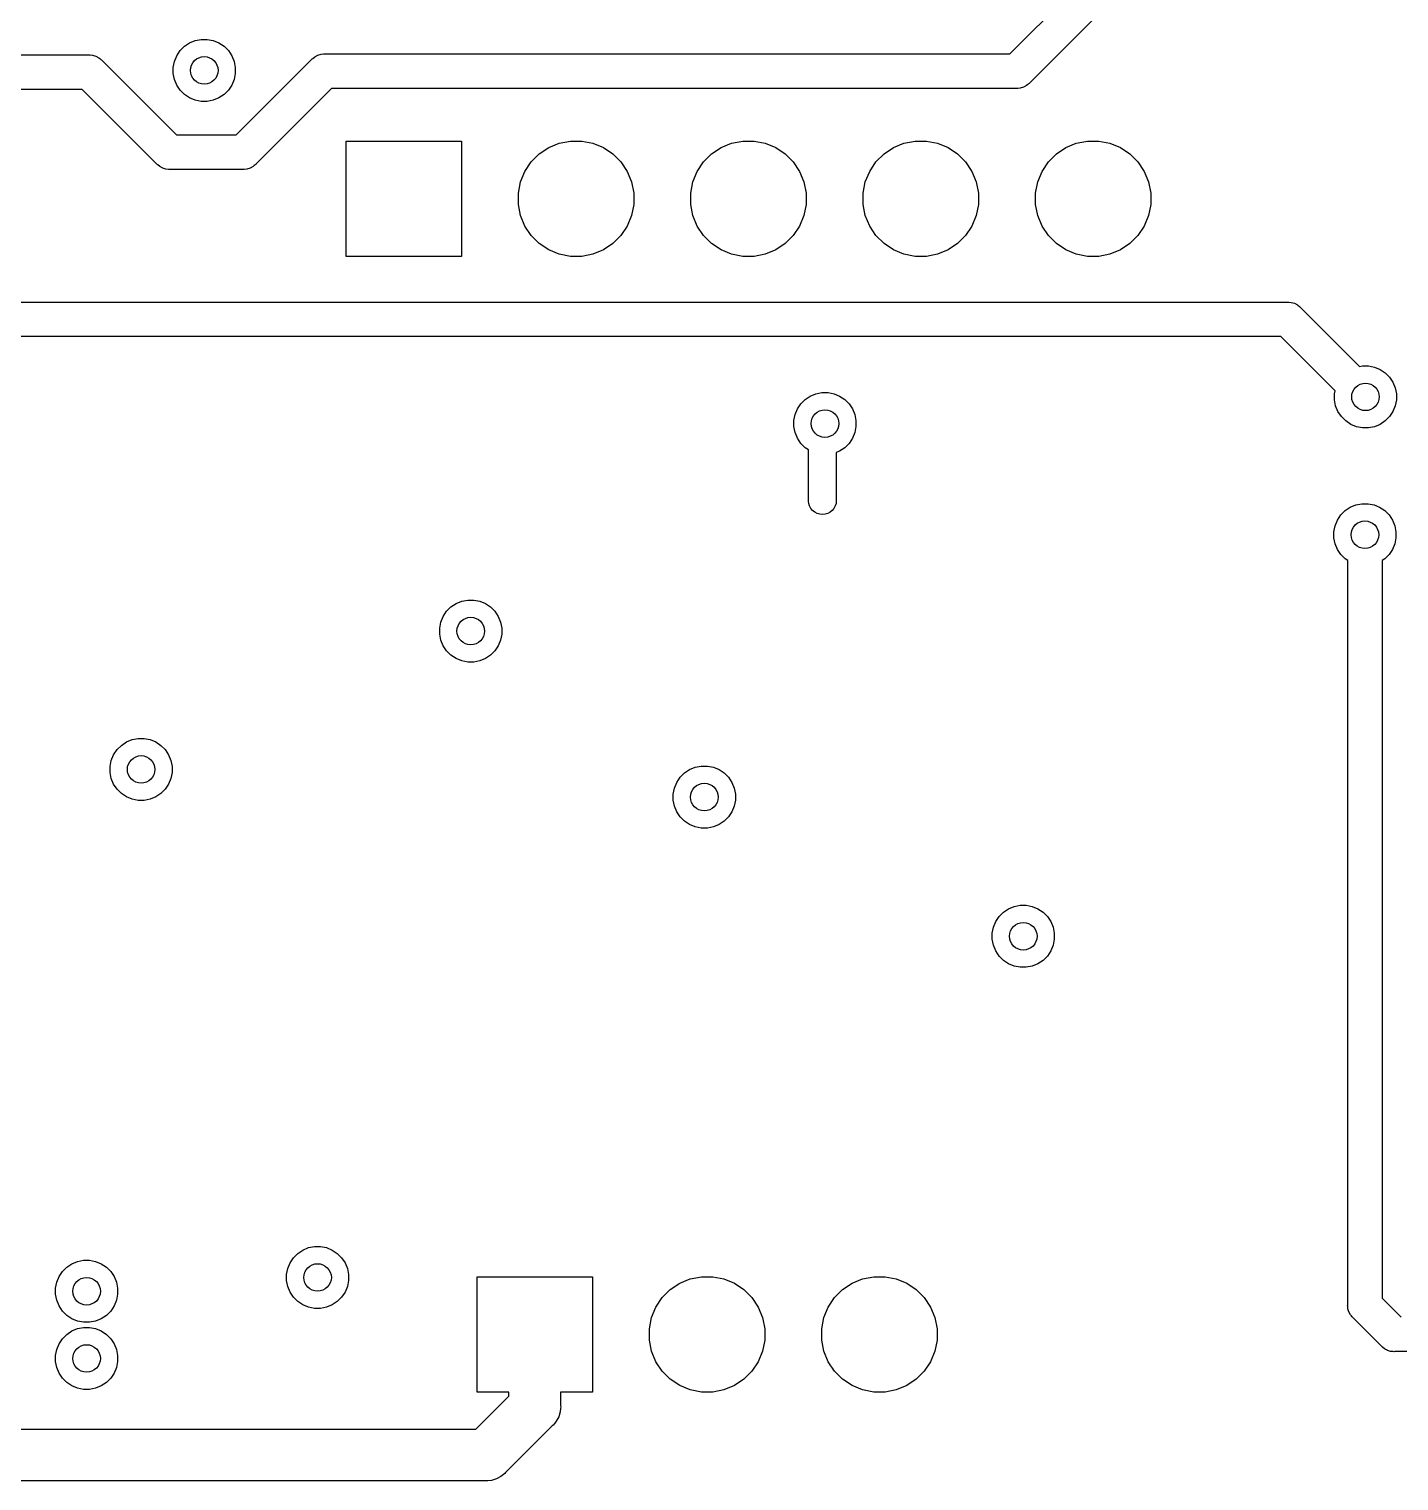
# Model space of a CAD drawing. Extents: x 3.58 to 7.49, y -4.48 to -2.36.
# Drawn here: x 4.414 to 5.209, y -4.458 to -3.616 of the extents above; entities that cross this region are included whole.
import ezdxf

# ---------------------------------------------------------------- set-up
doc = ezdxf.new("R2010")
doc.units = 0
doc.header["$MEASUREMENT"] = 0
doc.layers.add('BLACK', color=7, linetype='CONTINUOUS')

msp = doc.modelspace()

# ---------------------------------------------------------------- linework, layer by layer
at = {"layer": 'BLACK', "linetype": 'CONTINUOUS'}
for p, q in [((4.98272, -3.62999), (5.12898, -3.48374)), ((5.1457, -3.4953), (4.99428, -3.64672)), ((4.50683, -3.62359), (4.5101, -3.62223)), ((4.5101, -3.62223), (4.51358, -3.62154)), ((4.51358, -3.62154), (4.51713, -3.62154)), ((4.51713, -3.62154), (4.5206, -3.62223)), ((4.5206, -3.62223), (4.52388, -3.62359)), ((4.15237, -3.63055), (4.44816, -3.63055)), ((4.44816, -3.63055), (4.44865, -3.6305)), ((4.44865, -3.6305), (4.44914, -3.63055)), ((4.44914, -3.63055), (4.44914, -3.63055)), ((4.44914, -3.63055), (4.45061, -3.6307)), ((4.45061, -3.6307), (4.45249, -3.63127)), ((4.49805, -3.63429), (4.4994, -3.63101)), ((4.4994, -3.63101), (4.50137, -3.62807)), ((4.50137, -3.62807), (4.50388, -3.62556)), ((4.50388, -3.62556), (4.50683, -3.62359)), ((4.52388, -3.62359), (4.52683, -3.62556)), ((4.52683, -3.62556), (4.52934, -3.62807)), ((4.52934, -3.62807), (4.53131, -3.63101)), ((4.53131, -3.63101), (4.53266, -3.63429)), ((4.5795, -3.63164), (4.58124, -3.63071)), ((4.58124, -3.63071), (4.58128, -3.6307)), ((4.58128, -3.6307), (4.58313, -3.63014)), ((4.58313, -3.63014), (4.5846, -3.62999)), ((4.5846, -3.62999), (4.58509, -3.62994)), ((4.5846, -3.62999), (4.5846, -3.62999)), ((4.58509, -3.62994), (4.58558, -3.62999)), ((4.58558, -3.62999), (4.98272, -3.62999)), ((4.45249, -3.63127), (4.45423, -3.6322)), ((4.45423, -3.6322), (4.45469, -3.63257)), ((4.45469, -3.63257), (4.45537, -3.63313)), ((4.45537, -3.63313), (4.45537, -3.63313)), ((4.45537, -3.63313), (4.45575, -3.63345)), ((4.45575, -3.63345), (4.45606, -3.63383)), ((4.45606, -3.63383), (4.49923, -3.67699)), ((4.49735, -3.63777), (4.49805, -3.63429)), ((4.49735, -3.64131), (4.49735, -3.63777)), ((4.53266, -3.63429), (4.53335, -3.63777)), ((4.53335, -3.63777), (4.53335, -3.64131)), ((4.53394, -3.67699), (4.57767, -3.63327)), ((4.57767, -3.63327), (4.57798, -3.63289)), ((4.57798, -3.63289), (4.57836, -3.63257)), ((4.57836, -3.63257), (4.5795, -3.63164)), ((4.57836, -3.63257), (4.57836, -3.63257)), ((4.49805, -3.64479), (4.49735, -3.64131)), ((4.4994, -3.64807), (4.49805, -3.64479)), ((4.50137, -3.65102), (4.4994, -3.64807)), ((4.53131, -3.64807), (4.52934, -3.65102)), ((4.53266, -3.64479), (4.53131, -3.64807)), ((4.53335, -3.64131), (4.53266, -3.64479)), ((4.9931, -3.64781), (4.99245, -3.64835)), ((4.99359, -3.64741), (4.9931, -3.64781)), ((4.99397, -3.6471), (4.99359, -3.64741)), ((4.99359, -3.64741), (4.99359, -3.64741)), ((4.99428, -3.64672), (4.99397, -3.6471)), ((4.4445, -3.65055), (4.15237, -3.65055)), ((4.48767, -3.69372), (4.4445, -3.65055)), ((4.50388, -3.65352), (4.50137, -3.65102)), ((4.50683, -3.65549), (4.50388, -3.65352)), ((4.5101, -3.65685), (4.50683, -3.65549)), ((4.52388, -3.65549), (4.5206, -3.65685)), ((4.52683, -3.65352), (4.52388, -3.65549)), ((4.52934, -3.65102), (4.52683, -3.65352)), ((4.58923, -3.64999), (4.5455, -3.69372)), ((4.98638, -3.64999), (4.58923, -3.64999)), ((4.98687, -3.65004), (4.98638, -3.64999)), ((4.98736, -3.64999), (4.98687, -3.65004)), ((4.98883, -3.64985), (4.98736, -3.64999)), ((4.98736, -3.64999), (4.98736, -3.64999)), ((4.99071, -3.64928), (4.98883, -3.64985)), ((4.99245, -3.64835), (4.99071, -3.64928)), ((4.51358, -3.65754), (4.5101, -3.65685)), ((4.51713, -3.65754), (4.51358, -3.65754)), ((4.5206, -3.65685), (4.51713, -3.65754)), ((4.49923, -3.67699), (4.53394, -3.67699)), ((4.59762, -3.74746), (4.59762, -3.68053)), ((4.59762, -3.68053), (4.66455, -3.68053)), ((4.66455, -3.68053), (4.66455, -3.74746)), ((4.72133, -3.68181), (4.72779, -3.68053)), ((4.72779, -3.68053), (4.73438, -3.68053)), ((4.73438, -3.68053), (4.74085, -3.68181)), ((4.82133, -3.68181), (4.82779, -3.68053)), ((4.82779, -3.68053), (4.83438, -3.68053)), ((4.83438, -3.68053), (4.84085, -3.68181)), ((4.92133, -3.68181), (4.92779, -3.68053)), ((4.92779, -3.68053), (4.93438, -3.68053)), ((4.93438, -3.68053), (4.94085, -3.68181)), ((5.02133, -3.68181), (5.02779, -3.68053)), ((5.02779, -3.68053), (5.03438, -3.68053)), ((5.03438, -3.68053), (5.04085, -3.68181)), ((4.70509, -3.69266), (4.70975, -3.688)), ((4.70975, -3.688), (4.71524, -3.68434)), ((4.71524, -3.68434), (4.72133, -3.68181)), ((4.74085, -3.68181), (4.74694, -3.68434)), ((4.74694, -3.68434), (4.75242, -3.688)), ((4.75242, -3.688), (4.75708, -3.69266)), ((4.80509, -3.69266), (4.80975, -3.688)), ((4.80975, -3.688), (4.81524, -3.68434)), ((4.81524, -3.68434), (4.82133, -3.68181)), ((4.84085, -3.68181), (4.84694, -3.68434)), ((4.84694, -3.68434), (4.85242, -3.688)), ((4.85242, -3.688), (4.85708, -3.69266)), ((4.90509, -3.69266), (4.90975, -3.688)), ((4.90975, -3.688), (4.91524, -3.68434)), ((4.91524, -3.68434), (4.92133, -3.68181)), ((4.94085, -3.68181), (4.94694, -3.68434)), ((4.94694, -3.68434), (4.95242, -3.688)), ((4.95242, -3.688), (4.95708, -3.69266)), ((5.00509, -3.69266), (5.00975, -3.688)), ((5.00975, -3.688), (5.01524, -3.68434)), ((5.01524, -3.68434), (5.02133, -3.68181)), ((5.04085, -3.68181), (5.04694, -3.68434)), ((5.04694, -3.68434), (5.05242, -3.688)), ((5.05242, -3.688), (5.05708, -3.69266)), ((4.48798, -3.6941), (4.48767, -3.69372)), ((4.48836, -3.69441), (4.48798, -3.6941)), ((4.4895, -3.69535), (4.48836, -3.69441)), ((4.48836, -3.69441), (4.48836, -3.69441)), ((4.49124, -3.69628), (4.4895, -3.69535)), ((4.49313, -3.69685), (4.49124, -3.69628)), ((4.4946, -3.69699), (4.49313, -3.69685)), ((4.49509, -3.69704), (4.4946, -3.69699)), ((4.4946, -3.69699), (4.4946, -3.69699)), ((4.49558, -3.69699), (4.49509, -3.69704)), ((4.5376, -3.69699), (4.49558, -3.69699)), ((4.53809, -3.69704), (4.5376, -3.69699)), ((4.53858, -3.69699), (4.53809, -3.69704)), ((4.54005, -3.69685), (4.53858, -3.69699)), ((4.53858, -3.69699), (4.53858, -3.69699)), ((4.54193, -3.69628), (4.54005, -3.69685)), ((4.54367, -3.69535), (4.54193, -3.69628)), ((4.54432, -3.69481), (4.54367, -3.69535)), ((4.54481, -3.69441), (4.54432, -3.69481)), ((4.54519, -3.6941), (4.54481, -3.69441)), ((4.54481, -3.69441), (4.54481, -3.69441)), ((4.5455, -3.69372), (4.54519, -3.6941)), ((4.69891, -3.70423), (4.70143, -3.69814)), ((4.70143, -3.69814), (4.70509, -3.69266)), ((4.75708, -3.69266), (4.76074, -3.69814)), ((4.76074, -3.69814), (4.76327, -3.70423)), ((4.79891, -3.70423), (4.80143, -3.69814)), ((4.80143, -3.69814), (4.80509, -3.69266)), ((4.85708, -3.69266), (4.86074, -3.69814)), ((4.86074, -3.69814), (4.86327, -3.70423)), ((4.89891, -3.70423), (4.90143, -3.69814)), ((4.90143, -3.69814), (4.90509, -3.69266)), ((4.95708, -3.69266), (4.96074, -3.69814)), ((4.96074, -3.69814), (4.96327, -3.70423)), ((4.99891, -3.70423), (5.00143, -3.69814)), ((5.00143, -3.69814), (5.00509, -3.69266)), ((5.05708, -3.69266), (5.06074, -3.69814)), ((5.06074, -3.69814), (5.06327, -3.70423)), ((4.69762, -3.7107), (4.69891, -3.70423)), ((4.76327, -3.70423), (4.76455, -3.7107)), ((4.79762, -3.7107), (4.79891, -3.70423)), ((4.86327, -3.70423), (4.86455, -3.7107)), ((4.89762, -3.7107), (4.89891, -3.70423)), ((4.96327, -3.70423), (4.96455, -3.7107)), ((4.99762, -3.7107), (4.99891, -3.70423)), ((5.06327, -3.70423), (5.06455, -3.7107)), ((4.69762, -3.71729), (4.69762, -3.7107)), ((4.76455, -3.7107), (4.76455, -3.71729)), ((4.79762, -3.71729), (4.79762, -3.7107)), ((4.86455, -3.7107), (4.86455, -3.71729)), ((4.89762, -3.71729), (4.89762, -3.7107)), ((4.96455, -3.7107), (4.96455, -3.71729)), ((4.99762, -3.71729), (4.99762, -3.7107)), ((5.06455, -3.7107), (5.06455, -3.71729)), ((4.69891, -3.72375), (4.69762, -3.71729)), ((4.70143, -3.72984), (4.69891, -3.72375)), ((4.76327, -3.72375), (4.76074, -3.72984)), ((4.76455, -3.71729), (4.76327, -3.72375)), ((4.79891, -3.72375), (4.79762, -3.71729)), ((4.80143, -3.72984), (4.79891, -3.72375)), ((4.86327, -3.72375), (4.86074, -3.72984)), ((4.86455, -3.71729), (4.86327, -3.72375)), ((4.89891, -3.72375), (4.89762, -3.71729)), ((4.90143, -3.72984), (4.89891, -3.72375)), ((4.96327, -3.72375), (4.96074, -3.72984)), ((4.96455, -3.71729), (4.96327, -3.72375)), ((4.99891, -3.72375), (4.99762, -3.71729)), ((5.00143, -3.72984), (4.99891, -3.72375)), ((5.06327, -3.72375), (5.06074, -3.72984)), ((5.06455, -3.71729), (5.06327, -3.72375)), ((4.70509, -3.73532), (4.70143, -3.72984)), ((4.76074, -3.72984), (4.75708, -3.73532)), ((4.80509, -3.73532), (4.80143, -3.72984)), ((4.86074, -3.72984), (4.85708, -3.73532)), ((4.90509, -3.73532), (4.90143, -3.72984)), ((4.96074, -3.72984), (4.95708, -3.73532)), ((5.00509, -3.73532), (5.00143, -3.72984)), ((5.06074, -3.72984), (5.05708, -3.73532)), ((4.70975, -3.73999), (4.70509, -3.73532)), ((4.71524, -3.74365), (4.70975, -3.73999)), ((4.75242, -3.73999), (4.74694, -3.74365)), ((4.75708, -3.73532), (4.75242, -3.73999)), ((4.80975, -3.73999), (4.80509, -3.73532)), ((4.81524, -3.74365), (4.80975, -3.73999)), ((4.85242, -3.73999), (4.84694, -3.74365)), ((4.85708, -3.73532), (4.85242, -3.73999)), ((4.90975, -3.73999), (4.90509, -3.73532)), ((4.91524, -3.74365), (4.90975, -3.73999)), ((4.95242, -3.73999), (4.94694, -3.74365)), ((4.95708, -3.73532), (4.95242, -3.73999)), ((5.00975, -3.73999), (5.00509, -3.73532)), ((5.01524, -3.74365), (5.00975, -3.73999)), ((5.05242, -3.73999), (5.04694, -3.74365)), ((5.05708, -3.73532), (5.05242, -3.73999)), ((4.66455, -3.74746), (4.59762, -3.74746)), ((4.72133, -3.74617), (4.71524, -3.74365)), ((4.72779, -3.74746), (4.72133, -3.74617)), ((4.73438, -3.74746), (4.72779, -3.74746)), ((4.74085, -3.74617), (4.73438, -3.74746)), ((4.74694, -3.74365), (4.74085, -3.74617)), ((4.82133, -3.74617), (4.81524, -3.74365)), ((4.82779, -3.74746), (4.82133, -3.74617)), ((4.83438, -3.74746), (4.82779, -3.74746)), ((4.84085, -3.74617), (4.83438, -3.74746)), ((4.84694, -3.74365), (4.84085, -3.74617)), ((4.92133, -3.74617), (4.91524, -3.74365)), ((4.92779, -3.74746), (4.92133, -3.74617)), ((4.93438, -3.74746), (4.92779, -3.74746)), ((4.94085, -3.74617), (4.93438, -3.74746)), ((4.94694, -3.74365), (4.94085, -3.74617)), ((5.02133, -3.74617), (5.01524, -3.74365)), ((5.02779, -3.74746), (5.02133, -3.74617)), ((5.03438, -3.74746), (5.02779, -3.74746)), ((5.04085, -3.74617), (5.03438, -3.74746)), ((5.04694, -3.74365), (5.04085, -3.74617)), ((4.24128, -3.77399), (5.1436, -3.77399)), ((5.1436, -3.77399), (5.14409, -3.77394)), ((5.14409, -3.77394), (5.14458, -3.77399)), ((5.14458, -3.77399), (5.14458, -3.77399)), ((5.14458, -3.77399), (5.14605, -3.77414)), ((5.14605, -3.77414), (5.14793, -3.77471)), ((5.14793, -3.77471), (5.14967, -3.77564)), ((5.14967, -3.77564), (5.14986, -3.77579)), ((5.14986, -3.77579), (5.15081, -3.77657)), ((5.15081, -3.77657), (5.15081, -3.77657)), ((5.15081, -3.77657), (5.15119, -3.77689)), ((5.15119, -3.77689), (5.1515, -3.77727)), ((5.1515, -3.77727), (5.18557, -3.81134)), ((5.13994, -3.79399), (4.23763, -3.79399)), ((5.17143, -3.82548), (5.13994, -3.79399)), ((5.18557, -3.81134), (5.18731, -3.81099)), ((5.18731, -3.81099), (5.19086, -3.81099)), ((5.19086, -3.81099), (5.19434, -3.81168)), ((5.19434, -3.81168), (5.19761, -3.81304)), ((5.19761, -3.81304), (5.20056, -3.81501)), ((5.20056, -3.81501), (5.20307, -3.81752)), ((5.20307, -3.81752), (5.20504, -3.82047)), ((5.20504, -3.82047), (5.20639, -3.82374)), ((5.20639, -3.82374), (5.20709, -3.82722)), ((4.85954, -3.83596), (4.86151, -3.83301)), ((4.86151, -3.83301), (4.86402, -3.83051)), ((4.86402, -3.83051), (4.86697, -3.82854)), ((4.86697, -3.82854), (4.87024, -3.82718)), ((4.87024, -3.82718), (4.87372, -3.82649)), ((4.87372, -3.82649), (4.87726, -3.82649)), ((4.87726, -3.82649), (4.88074, -3.82718)), ((4.88074, -3.82718), (4.88402, -3.82854)), ((4.88402, -3.82854), (4.88697, -3.83051)), ((4.88697, -3.83051), (4.88947, -3.83301)), ((4.88947, -3.83301), (4.89144, -3.83596)), ((5.17109, -3.82722), (5.17143, -3.82548)), ((5.17109, -3.83077), (5.17109, -3.82722)), ((5.17178, -3.83424), (5.17109, -3.83077)), ((5.20709, -3.83077), (5.20639, -3.83424)), ((5.20709, -3.82722), (5.20709, -3.83077)), ((4.85749, -3.84271), (4.85818, -3.83924)), ((4.85818, -3.83924), (4.85954, -3.83596)), ((4.89144, -3.83596), (4.8928, -3.83924)), ((4.8928, -3.83924), (4.89349, -3.84271)), ((5.17314, -3.83752), (5.17178, -3.83424)), ((5.17511, -3.84047), (5.17314, -3.83752)), ((5.17761, -3.84297), (5.17511, -3.84047)), ((5.20307, -3.84047), (5.20056, -3.84297)), ((5.20504, -3.83752), (5.20307, -3.84047)), ((5.20639, -3.83424), (5.20504, -3.83752)), ((4.85749, -3.84626), (4.85749, -3.84271)), ((4.85818, -3.84974), (4.85749, -3.84626)), ((4.85954, -3.85301), (4.85818, -3.84974)), ((4.8928, -3.84974), (4.89144, -3.85301)), ((4.89349, -3.84626), (4.8928, -3.84974)), ((4.89349, -3.84271), (4.89349, -3.84626)), ((5.18056, -3.84494), (5.17761, -3.84297)), ((5.18384, -3.8463), (5.18056, -3.84494)), ((5.18731, -3.84699), (5.18384, -3.8463)), ((5.19086, -3.84699), (5.18731, -3.84699)), ((5.19434, -3.8463), (5.19086, -3.84699)), ((5.19761, -3.84494), (5.19434, -3.8463)), ((5.20056, -3.84297), (5.19761, -3.84494)), ((4.86151, -3.85596), (4.85954, -3.85301)), ((4.86402, -3.85847), (4.86151, -3.85596)), ((4.86602, -3.8598), (4.86402, -3.85847)), ((4.88697, -3.85847), (4.88402, -3.86044)), ((4.88947, -3.85596), (4.88697, -3.85847)), ((4.89144, -3.85301), (4.88947, -3.85596)), ((4.86602, -3.88962), (4.86602, -3.8598)), ((4.88402, -3.86044), (4.88202, -3.86127)), ((4.88202, -3.86127), (4.88202, -3.88962)), ((4.86613, -3.8908), (4.86602, -3.88962)), ((4.86659, -3.8923), (4.86613, -3.8908)), ((4.86733, -3.89369), (4.86659, -3.8923)), ((4.88144, -3.8923), (4.8807, -3.89369)), ((4.8819, -3.8908), (4.88144, -3.8923)), ((4.88202, -3.88962), (4.8819, -3.8908)), ((5.18026, -3.89304), (5.18354, -3.89168)), ((5.18354, -3.89168), (5.18702, -3.89099)), ((5.18702, -3.89099), (5.19056, -3.89099)), ((5.19056, -3.89099), (5.19404, -3.89168)), ((5.19404, -3.89168), (5.19731, -3.89304)), ((4.86833, -3.89491), (4.86733, -3.89369)), ((4.86955, -3.89591), (4.86833, -3.89491)), ((4.87094, -3.89666), (4.86955, -3.89591)), ((4.87245, -3.89711), (4.87094, -3.89666)), ((4.87402, -3.89727), (4.87245, -3.89711)), ((4.87558, -3.89711), (4.87402, -3.89727)), ((4.87709, -3.89666), (4.87558, -3.89711)), ((4.87848, -3.89591), (4.87709, -3.89666)), ((4.8797, -3.89491), (4.87848, -3.89591)), ((4.8807, -3.89369), (4.8797, -3.89491)), ((5.17148, -3.90374), (5.17284, -3.90047)), ((5.17284, -3.90047), (5.17481, -3.89752)), ((5.17481, -3.89752), (5.17731, -3.89501)), ((5.17731, -3.89501), (5.18026, -3.89304)), ((5.19731, -3.89304), (5.20026, -3.89501)), ((5.20026, -3.89501), (5.20277, -3.89752)), ((5.20277, -3.89752), (5.20474, -3.90047)), ((5.20474, -3.90047), (5.2061, -3.90374)), ((5.17079, -3.90722), (5.17148, -3.90374)), ((5.17079, -3.91076), (5.17079, -3.90722)), ((5.2061, -3.90374), (5.20679, -3.90722)), ((5.20679, -3.90722), (5.20679, -3.91076)), ((5.17148, -3.91424), (5.17079, -3.91076)), ((5.17284, -3.91752), (5.17148, -3.91424)), ((5.17481, -3.92047), (5.17284, -3.91752)), ((5.20474, -3.91752), (5.20277, -3.92047)), ((5.2061, -3.91424), (5.20474, -3.91752)), ((5.20679, -3.91076), (5.2061, -3.91424)), ((5.17731, -3.92297), (5.17481, -3.92047)), ((5.17879, -3.92396), (5.17731, -3.92297)), ((5.17879, -4.35567), (5.17879, -3.92396)), ((5.20026, -3.92297), (5.19879, -3.92396)), ((5.19879, -3.92396), (5.19879, -4.35202)), ((5.20277, -3.92047), (5.20026, -3.92297)), ((4.65599, -3.95341), (4.6585, -3.9509)), ((4.6585, -3.9509), (4.66145, -3.94893)), ((4.66145, -3.94893), (4.66473, -3.94757)), ((4.66473, -3.94757), (4.6682, -3.94688)), ((4.6682, -3.94688), (4.67175, -3.94688)), ((4.67175, -3.94688), (4.67523, -3.94757)), ((4.67523, -3.94757), (4.6785, -3.94893)), ((4.6785, -3.94893), (4.68145, -3.9509)), ((4.68145, -3.9509), (4.68396, -3.95341)), ((4.65198, -3.96311), (4.65267, -3.95963)), ((4.65267, -3.95963), (4.65402, -3.95636)), ((4.65402, -3.95636), (4.65599, -3.95341)), ((4.68396, -3.95341), (4.68593, -3.95636)), ((4.68593, -3.95636), (4.68728, -3.95963)), ((4.68728, -3.95963), (4.68798, -3.96311)), ((4.65198, -3.96665), (4.65198, -3.96311)), ((4.65267, -3.97013), (4.65198, -3.96665)), ((4.68798, -3.96665), (4.68728, -3.97013)), ((4.68798, -3.96311), (4.68798, -3.96665)), ((4.65402, -3.97341), (4.65267, -3.97013)), ((4.65599, -3.97636), (4.65402, -3.97341)), ((4.6585, -3.97886), (4.65599, -3.97636)), ((4.68396, -3.97636), (4.68145, -3.97886)), ((4.68593, -3.97341), (4.68396, -3.97636)), ((4.68728, -3.97013), (4.68593, -3.97341)), ((4.66145, -3.98083), (4.6585, -3.97886)), ((4.66473, -3.98219), (4.66145, -3.98083)), ((4.6682, -3.98288), (4.66473, -3.98219)), ((4.67175, -3.98288), (4.6682, -3.98288)), ((4.67523, -3.98219), (4.67175, -3.98288)), ((4.6785, -3.98083), (4.67523, -3.98219)), ((4.68145, -3.97886), (4.6785, -3.98083)), ((4.47349, -4.02787), (4.47697, -4.02718)), ((4.47697, -4.02718), (4.48051, -4.02718)), ((4.48051, -4.02718), (4.48399, -4.02787)), ((4.46279, -4.03665), (4.46476, -4.0337)), ((4.46476, -4.0337), (4.46727, -4.0312)), ((4.46727, -4.0312), (4.47021, -4.02923)), ((4.47021, -4.02923), (4.47349, -4.02787)), ((4.48399, -4.02787), (4.48727, -4.02923)), ((4.48727, -4.02923), (4.49021, -4.0312)), ((4.49021, -4.0312), (4.49272, -4.0337)), ((4.49272, -4.0337), (4.49469, -4.03665)), ((4.46074, -4.0434), (4.46143, -4.03993)), ((4.46074, -4.04695), (4.46074, -4.0434)), ((4.46143, -4.03993), (4.46279, -4.03665)), ((4.49469, -4.03665), (4.49605, -4.03993)), ((4.49605, -4.03993), (4.49674, -4.0434)), ((4.49674, -4.0434), (4.49674, -4.04695)), ((4.79699, -4.04527), (4.80026, -4.04391)), ((4.80026, -4.04391), (4.80374, -4.04322)), ((4.80374, -4.04322), (4.80728, -4.04322)), ((4.80728, -4.04322), (4.81076, -4.04391)), ((4.81076, -4.04391), (4.81404, -4.04527)), ((4.46143, -4.05043), (4.46074, -4.04695)), ((4.46279, -4.0537), (4.46143, -4.05043)), ((4.49605, -4.05043), (4.49469, -4.0537)), ((4.49674, -4.04695), (4.49605, -4.05043)), ((4.78956, -4.05269), (4.79153, -4.04975)), ((4.79153, -4.04975), (4.79404, -4.04724)), ((4.79404, -4.04724), (4.79699, -4.04527)), ((4.81404, -4.04527), (4.81699, -4.04724)), ((4.81699, -4.04724), (4.81949, -4.04975)), ((4.81949, -4.04975), (4.82146, -4.05269)), ((4.46476, -4.05665), (4.46279, -4.0537)), ((4.46727, -4.05916), (4.46476, -4.05665)), ((4.47021, -4.06113), (4.46727, -4.05916)), ((4.49021, -4.05916), (4.48727, -4.06113)), ((4.49272, -4.05665), (4.49021, -4.05916)), ((4.49469, -4.0537), (4.49272, -4.05665)), ((4.78751, -4.05945), (4.7882, -4.05597)), ((4.78751, -4.06299), (4.78751, -4.05945)), ((4.7882, -4.05597), (4.78956, -4.05269)), ((4.82146, -4.05269), (4.82282, -4.05597)), ((4.82282, -4.05597), (4.82351, -4.05945)), ((4.82351, -4.05945), (4.82351, -4.06299)), ((4.47349, -4.06249), (4.47021, -4.06113)), ((4.47697, -4.06318), (4.47349, -4.06249)), ((4.48051, -4.06318), (4.47697, -4.06318)), ((4.48399, -4.06249), (4.48051, -4.06318)), ((4.48727, -4.06113), (4.48399, -4.06249)), ((4.7882, -4.06647), (4.78751, -4.06299)), ((4.78956, -4.06975), (4.7882, -4.06647)), ((4.82282, -4.06647), (4.82146, -4.06975)), ((4.82351, -4.06299), (4.82282, -4.06647)), ((4.79153, -4.07269), (4.78956, -4.06975)), ((4.79404, -4.0752), (4.79153, -4.07269)), ((4.79699, -4.07717), (4.79404, -4.0752)), ((4.80026, -4.07853), (4.79699, -4.07717)), ((4.81404, -4.07717), (4.81076, -4.07853)), ((4.81699, -4.0752), (4.81404, -4.07717)), ((4.81949, -4.07269), (4.81699, -4.0752)), ((4.82146, -4.06975), (4.81949, -4.07269)), ((4.80374, -4.07922), (4.80026, -4.07853)), ((4.80728, -4.07922), (4.80374, -4.07922)), ((4.81076, -4.07853), (4.80728, -4.07922)), ((4.97657, -4.13051), (4.97908, -4.12801)), ((4.97908, -4.12801), (4.98203, -4.12604)), ((4.98203, -4.12604), (4.9853, -4.12468)), ((4.9853, -4.12468), (4.98878, -4.12399)), ((4.98878, -4.12399), (4.99232, -4.12399)), ((4.99232, -4.12399), (4.9958, -4.12468)), ((4.9958, -4.12468), (4.99908, -4.12604)), ((4.99908, -4.12604), (5.00203, -4.12801)), ((5.00203, -4.12801), (5.00453, -4.13051)), ((4.97255, -4.14021), (4.97324, -4.13674)), ((4.97324, -4.13674), (4.9746, -4.13346)), ((4.9746, -4.13346), (4.97657, -4.13051)), ((5.00453, -4.13051), (5.0065, -4.13346)), ((5.0065, -4.13346), (5.00786, -4.13674)), ((5.00786, -4.13674), (5.00855, -4.14021)), ((4.97255, -4.14376), (4.97255, -4.14021)), ((4.97324, -4.14724), (4.97255, -4.14376)), ((5.00855, -4.14376), (5.00786, -4.14724)), ((5.00855, -4.14021), (5.00855, -4.14376)), ((4.9746, -4.15051), (4.97324, -4.14724)), ((4.97657, -4.15346), (4.9746, -4.15051)), ((4.97908, -4.15597), (4.97657, -4.15346)), ((5.00453, -4.15346), (5.00203, -4.15597)), ((5.0065, -4.15051), (5.00453, -4.15346)), ((5.00786, -4.14724), (5.0065, -4.15051)), ((4.98203, -4.15794), (4.97908, -4.15597)), ((4.9853, -4.1593), (4.98203, -4.15794)), ((4.98878, -4.15999), (4.9853, -4.1593)), ((4.99232, -4.15999), (4.98878, -4.15999)), ((4.9958, -4.1593), (4.99232, -4.15999)), ((4.99908, -4.15794), (4.9958, -4.1593)), ((5.00203, -4.15597), (4.99908, -4.15794)), ((4.57584, -4.32268), (4.57931, -4.32199)), ((4.57931, -4.32199), (4.58286, -4.32199)), ((4.58286, -4.32199), (4.58634, -4.32268)), ((4.44184, -4.33068), (4.44531, -4.32999)), ((4.44531, -4.32999), (4.44886, -4.32999)), ((4.44886, -4.32999), (4.45234, -4.33068)), ((4.56514, -4.33146), (4.56711, -4.32851)), ((4.56711, -4.32851), (4.56961, -4.32601)), ((4.56961, -4.32601), (4.57256, -4.32404)), ((4.57256, -4.32404), (4.57584, -4.32268)), ((4.58634, -4.32268), (4.58961, -4.32404)), ((4.58961, -4.32404), (4.59256, -4.32601)), ((4.59256, -4.32601), (4.59507, -4.32851)), ((4.59507, -4.32851), (4.59704, -4.33146)), ((4.43114, -4.33947), (4.43311, -4.33652)), ((4.43311, -4.33652), (4.43561, -4.33401)), ((4.43561, -4.33401), (4.43856, -4.33204)), ((4.43856, -4.33204), (4.44184, -4.33068)), ((4.45234, -4.33068), (4.45561, -4.33204)), ((4.45561, -4.33204), (4.45856, -4.33401)), ((4.45856, -4.33401), (4.46107, -4.33652)), ((4.46107, -4.33652), (4.46304, -4.33947)), ((4.56309, -4.33822), (4.56378, -4.33474)), ((4.56309, -4.34176), (4.56309, -4.33822)), ((4.56378, -4.33474), (4.56514, -4.33146)), ((4.59704, -4.33146), (4.59839, -4.33474)), ((4.59839, -4.33474), (4.59909, -4.33822)), ((4.59909, -4.33822), (4.59909, -4.34176)), ((4.42909, -4.34622), (4.42978, -4.34274)), ((4.42909, -4.34976), (4.42909, -4.34622)), ((4.42978, -4.34274), (4.43114, -4.33947)), ((4.46304, -4.33947), (4.46439, -4.34274)), ((4.46439, -4.34274), (4.46509, -4.34622)), ((4.46509, -4.34622), (4.46509, -4.34976)), ((4.56378, -4.34524), (4.56309, -4.34176)), ((4.56514, -4.34852), (4.56378, -4.34524)), ((4.59839, -4.34524), (4.59704, -4.34852)), ((4.59909, -4.34176), (4.59839, -4.34524)), ((4.67362, -4.40646), (4.67362, -4.33953)), ((4.67362, -4.33953), (4.74055, -4.33953)), ((4.74055, -4.33953), (4.74055, -4.40646)), ((4.78109, -4.35166), (4.78575, -4.347)), ((4.78575, -4.347), (4.79124, -4.34334)), ((4.79124, -4.34334), (4.79733, -4.34081)), ((4.79733, -4.34081), (4.80379, -4.33953)), ((4.80379, -4.33953), (4.81038, -4.33953)), ((4.81038, -4.33953), (4.81685, -4.34081)), ((4.81685, -4.34081), (4.82294, -4.34334)), ((4.82294, -4.34334), (4.82842, -4.347)), ((4.82842, -4.347), (4.83308, -4.35166)), ((4.88109, -4.35166), (4.88575, -4.347)), ((4.88575, -4.347), (4.89124, -4.34334)), ((4.89124, -4.34334), (4.89733, -4.34081)), ((4.89733, -4.34081), (4.90379, -4.33953)), ((4.90379, -4.33953), (4.91038, -4.33953)), ((4.91038, -4.33953), (4.91685, -4.34081)), ((4.91685, -4.34081), (4.92294, -4.34334)), ((4.92294, -4.34334), (4.92842, -4.347)), ((4.92842, -4.347), (4.93308, -4.35166)), ((4.42978, -4.35324), (4.42909, -4.34976)), ((4.43114, -4.35652), (4.42978, -4.35324)), ((4.46439, -4.35324), (4.46304, -4.35652)), ((4.46509, -4.34976), (4.46439, -4.35324)), ((4.56711, -4.35146), (4.56514, -4.34852)), ((4.56961, -4.35397), (4.56711, -4.35146)), ((4.57256, -4.35594), (4.56961, -4.35397)), ((4.59256, -4.35397), (4.58961, -4.35594)), ((4.59507, -4.35146), (4.59256, -4.35397)), ((4.59704, -4.34852), (4.59507, -4.35146)), ((4.77743, -4.35714), (4.78109, -4.35166)), ((4.83308, -4.35166), (4.83674, -4.35714)), ((4.87743, -4.35714), (4.88109, -4.35166)), ((4.93308, -4.35166), (4.93674, -4.35714)), ((5.17874, -4.35616), (5.17879, -4.35567)), ((5.19879, -4.35202), (5.20976, -4.36299)), ((4.43311, -4.35947), (4.43114, -4.35652)), ((4.43561, -4.36197), (4.43311, -4.35947)), ((4.43856, -4.36394), (4.43561, -4.36197)), ((4.44184, -4.3653), (4.43856, -4.36394)), ((4.45561, -4.36394), (4.45234, -4.3653)), ((4.45856, -4.36197), (4.45561, -4.36394)), ((4.46107, -4.35947), (4.45856, -4.36197)), ((4.46304, -4.35652), (4.46107, -4.35947)), ((4.57584, -4.3573), (4.57256, -4.35594)), ((4.57931, -4.35799), (4.57584, -4.3573)), ((4.58286, -4.35799), (4.57931, -4.35799)), ((4.58634, -4.3573), (4.58286, -4.35799)), ((4.58961, -4.35594), (4.58634, -4.3573)), ((4.77362, -4.3697), (4.77491, -4.36323)), ((4.77491, -4.36323), (4.77743, -4.35714)), ((4.83674, -4.35714), (4.83927, -4.36323)), ((4.83927, -4.36323), (4.84055, -4.3697)), ((4.87362, -4.3697), (4.87491, -4.36323)), ((4.87491, -4.36323), (4.87743, -4.35714)), ((4.93674, -4.35714), (4.93927, -4.36323)), ((4.93927, -4.36323), (4.94055, -4.3697)), ((5.17879, -4.35665), (5.17874, -4.35616)), ((5.17893, -4.35812), (5.17879, -4.35665)), ((5.17879, -4.35665), (5.17879, -4.35665)), ((5.1795, -4.36), (5.17893, -4.35812)), ((5.18043, -4.36174), (5.1795, -4.36)), ((5.18092, -4.36233), (5.18043, -4.36174)), ((5.18137, -4.36288), (5.18092, -4.36233)), ((5.18168, -4.36326), (5.18137, -4.36288)), ((5.18137, -4.36288), (5.18137, -4.36288)), ((5.18206, -4.36358), (5.18168, -4.36326)), ((5.1982, -4.37972), (5.18206, -4.36358)), ((4.43561, -4.37301), (4.43856, -4.37104)), ((4.43856, -4.37104), (4.44184, -4.36968)), ((4.44531, -4.36599), (4.44184, -4.3653)), ((4.44184, -4.36968), (4.44531, -4.36899)), ((4.44886, -4.36599), (4.44531, -4.36599)), ((4.44531, -4.36899), (4.44886, -4.36899)), ((4.45234, -4.3653), (4.44886, -4.36599)), ((4.44886, -4.36899), (4.45234, -4.36968)), ((4.45234, -4.36968), (4.45561, -4.37104)), ((4.45561, -4.37104), (4.45856, -4.37301)), ((4.77362, -4.37629), (4.77362, -4.3697)), ((4.84055, -4.3697), (4.84055, -4.37629)), ((4.87362, -4.37629), (4.87362, -4.3697)), ((4.94055, -4.3697), (4.94055, -4.37629)), ((4.42978, -4.38174), (4.43114, -4.37847)), ((4.43114, -4.37847), (4.43311, -4.37552)), ((4.43311, -4.37552), (4.43561, -4.37301)), ((4.45856, -4.37301), (4.46107, -4.37552)), ((4.46107, -4.37552), (4.46304, -4.37847)), ((4.46304, -4.37847), (4.46439, -4.38174)), ((4.77491, -4.38275), (4.77362, -4.37629)), ((4.84055, -4.37629), (4.83927, -4.38275)), ((4.87491, -4.38275), (4.87362, -4.37629)), ((4.94055, -4.37629), (4.93927, -4.38275)), ((5.19852, -4.3801), (5.1982, -4.37972)), ((5.1989, -4.38041), (5.19852, -4.3801)), ((5.20004, -4.38135), (5.1989, -4.38041)), ((5.1989, -4.38041), (5.1989, -4.38041)), ((4.42909, -4.38522), (4.42978, -4.38174)), ((4.42909, -4.38876), (4.42909, -4.38522)), ((4.42978, -4.39224), (4.42909, -4.38876)), ((4.46439, -4.38174), (4.46509, -4.38522)), ((4.46509, -4.38876), (4.46439, -4.39224)), ((4.46509, -4.38522), (4.46509, -4.38876)), ((4.77743, -4.38884), (4.77491, -4.38275)), ((4.78109, -4.39432), (4.77743, -4.38884)), ((4.83674, -4.38884), (4.83308, -4.39432)), ((4.83927, -4.38275), (4.83674, -4.38884)), ((4.87743, -4.38884), (4.87491, -4.38275)), ((4.88109, -4.39432), (4.87743, -4.38884)), ((4.93674, -4.38884), (4.93308, -4.39432)), ((4.93927, -4.38275), (4.93674, -4.38884)), ((5.20125, -4.382), (5.20004, -4.38135)), ((5.20178, -4.38228), (5.20125, -4.382)), ((5.20366, -4.38285), (5.20178, -4.38228)), ((5.20513, -4.38299), (5.20366, -4.38285)), ((5.20562, -4.38304), (5.20513, -4.38299)), ((5.20513, -4.38299), (5.20513, -4.38299)), ((5.20611, -4.38299), (5.20562, -4.38304)), ((5.22562, -4.38299), (5.20611, -4.38299)), ((4.43114, -4.39552), (4.42978, -4.39224)), ((4.43311, -4.39847), (4.43114, -4.39552)), ((4.46304, -4.39552), (4.46107, -4.39847)), ((4.46439, -4.39224), (4.46304, -4.39552)), ((4.78575, -4.39899), (4.78109, -4.39432)), ((4.83308, -4.39432), (4.82842, -4.39899)), ((4.88575, -4.39899), (4.88109, -4.39432)), ((4.93308, -4.39432), (4.92842, -4.39899)), ((4.43561, -4.40097), (4.43311, -4.39847)), ((4.43856, -4.40294), (4.43561, -4.40097)), ((4.44184, -4.4043), (4.43856, -4.40294)), ((4.44531, -4.40499), (4.44184, -4.4043)), ((4.44886, -4.40499), (4.44531, -4.40499)), ((4.45234, -4.4043), (4.44886, -4.40499)), ((4.45561, -4.40294), (4.45234, -4.4043)), ((4.45856, -4.40097), (4.45561, -4.40294)), ((4.46107, -4.39847), (4.45856, -4.40097)), ((4.79124, -4.40265), (4.78575, -4.39899)), ((4.79733, -4.40517), (4.79124, -4.40265)), ((4.80379, -4.40646), (4.79733, -4.40517)), ((4.81685, -4.40517), (4.81038, -4.40646)), ((4.82294, -4.40265), (4.81685, -4.40517)), ((4.82842, -4.39899), (4.82294, -4.40265)), ((4.89124, -4.40265), (4.88575, -4.39899)), ((4.89733, -4.40517), (4.89124, -4.40265)), ((4.90379, -4.40646), (4.89733, -4.40517)), ((4.91685, -4.40517), (4.91038, -4.40646)), ((4.92294, -4.40265), (4.91685, -4.40517)), ((4.92842, -4.39899), (4.92294, -4.40265)), ((4.67287, -4.42799), (4.69209, -4.40878)), ((4.69209, -4.40646), (4.67362, -4.40646)), ((4.69209, -4.40878), (4.69209, -4.40646)), ((4.74055, -4.40646), (4.72209, -4.40646)), ((4.72209, -4.40646), (4.72209, -4.41426)), ((4.72209, -4.41426), (4.72216, -4.41499)), ((4.81038, -4.40646), (4.80379, -4.40646)), ((4.91038, -4.40646), (4.90379, -4.40646)), ((4.72101, -4.42076), (4.71962, -4.42337)), ((4.72187, -4.41793), (4.72101, -4.42076)), ((4.72209, -4.41573), (4.72187, -4.41793)), ((4.72216, -4.41499), (4.72209, -4.41573)), ((4.72209, -4.41573), (4.72209, -4.41573)), ((4.3393, -4.42799), (4.67287, -4.42799)), ((4.71717, -4.42612), (4.69021, -4.45308)), ((4.71774, -4.42565), (4.71717, -4.42612)), ((4.7187, -4.42448), (4.71774, -4.42565)), ((4.71962, -4.42337), (4.7187, -4.42448)), ((4.68746, -4.45552), (4.68485, -4.45692)), ((4.68974, -4.45365), (4.68746, -4.45552)), ((4.69021, -4.45308), (4.68974, -4.45365)), ((4.67835, -4.45799), (4.33382, -4.45799)), ((4.67909, -4.45806), (4.67835, -4.45799)), ((4.67982, -4.45799), (4.67909, -4.45806)), ((4.68203, -4.45778), (4.67982, -4.45799)), ((4.67982, -4.45799), (4.67982, -4.45799)), ((4.68485, -4.45692), (4.68203, -4.45778))]:
    msp.add_line(p, q, dxfattribs=at)
at = {"layer": 'BLACK'}
for centre in [(4.51535, -3.63954), (5.18909, -3.82899), (4.87549, -3.84449), (5.18879, -3.90899), (4.66998, -3.96488), (4.47874, -4.04518), (4.80551, -4.06122), (4.99055, -4.14199), (4.58109, -4.33999), (4.44709, -4.34799), (4.44709, -4.38699)]:
    msp.add_circle(centre, 0.008, dxfattribs=at)

doc.saveas('drawing.dxf')
